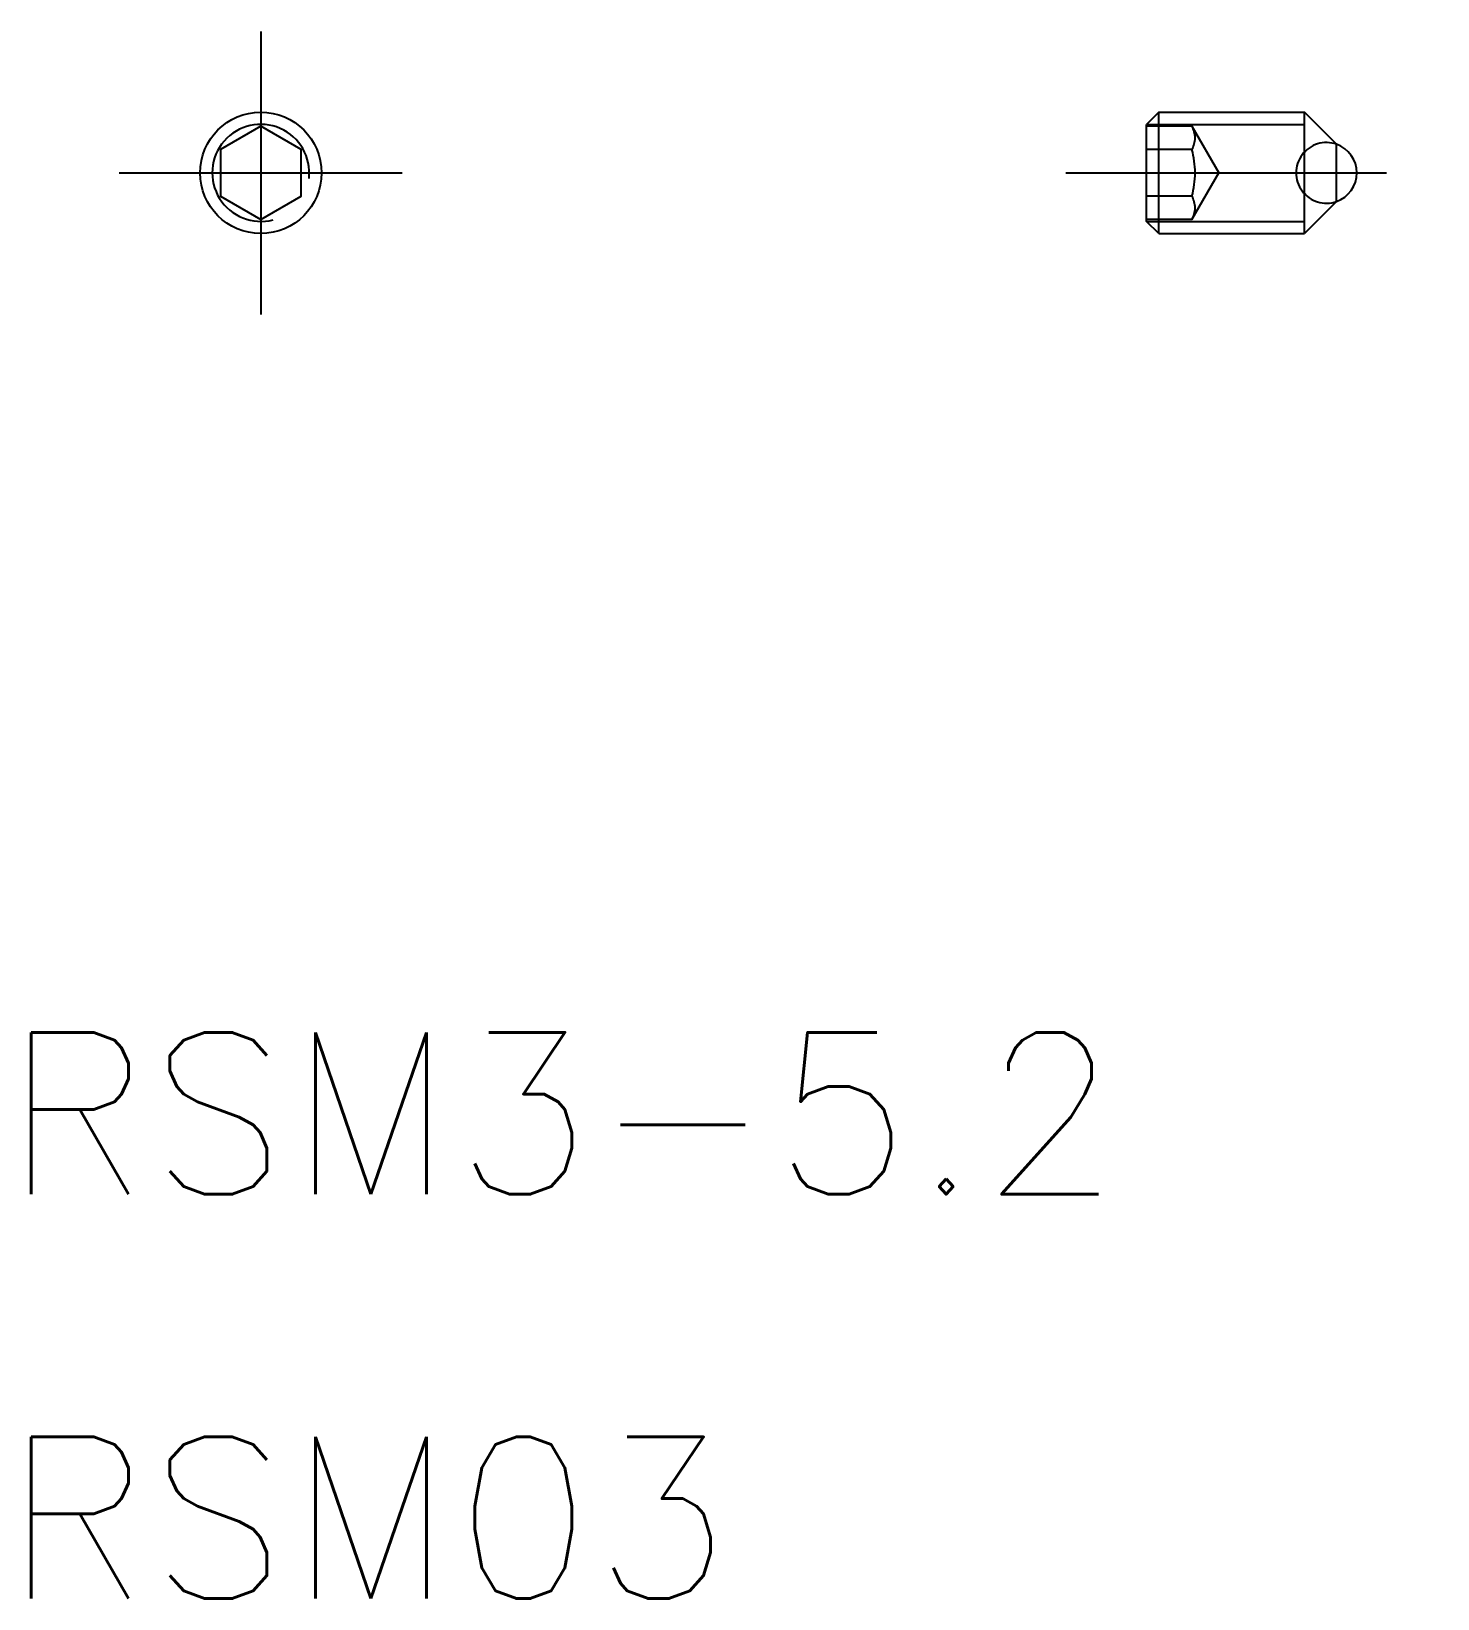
# Model space of a CAD drawing. Extents: x -21.8 to 13, y -20 to 18.8.
import ezdxf

# ---------------------------------------------------------------- set-up
doc = ezdxf.new("R2010")
doc.units = 0
doc.header["$LTSCALE"] = 0.25
doc.linetypes.add('CENTER', pattern=[50.8, 31.75, -6.35, 6.35, -6.35])
doc.linetypes.add('DASHED', pattern=[19.05, 12.7, -6.35])
doc.layers.get('0').update_dxf_attribs({"linetype": 'CONTINUOUS'})
doc.layers.add('CENTER', color=1, linetype='CENTER')
doc.styles.get("Standard").update_dxf_attribs({"font": 'txt.shx'})

msp = doc.modelspace()

# ---------------------------------------------------------------- linework, layer by layer
for p, q in [((6.066, 16.755), (5.766, 16.455)), ((6.066, 16.755), (9.674, 16.755)), ((6.066, 13.755), (6.066, 16.755)), ((9.674, 13.755), (9.674, 16.755)), ((10.466, 15.962), (9.674, 16.755)), ((5.766, 14.055), (5.766, 16.455)), ((10.466, 14.548), (10.466, 15.962)), ((10.466, 14.548), (9.674, 13.755)), ((6.066, 13.755), (5.766, 14.055)), ((6.066, 13.755), (9.674, 13.755))]:
    msp.add_line(p, q)
at = {"color": 3}
for p, q in [((5.766, 16.455), (9.674, 16.455)), ((5.766, 14.055), (9.674, 14.055))]:
    msp.add_line(p, q, dxfattribs=at)
at = {"color": 3, "linetype": 'DASHED'}
for p, q in [((6.889, 16.41), (5.766, 16.41)), ((6.889, 16.41), (7.556, 15.255)), ((6.889, 15.832), (5.766, 15.832)), ((6.889, 14.1), (7.556, 15.255)), ((6.889, 14.677), (5.766, 14.677)), ((6.889, 14.1), (5.766, 14.1))]:
    msp.add_line(p, q, dxfattribs=at)
msp.add_lwpolyline([(-16.145, 16.41), (-17.145, 15.832), (-17.145, 14.677), (-16.145, 14.1), (-15.145, 14.677), (-15.145, 15.832)], close=True)
msp.add_circle((-16.145, 15.255), 1.5)
at = {"color": 3}
msp.add_arc((-16.145, 15.255), 1.2, 353.5519, 284.6771, dxfattribs=at)
at = {"color": 3, "linetype": 'DASHED'}
for centre, radius, start, end in [((6.389, 16.121), 0.577, 330, 30), ((10.216, 15.255), 0.75, 70.5288, 289.4712), ((4.773, 15.255), 2.193, 344.7385, 15.2615), ((6.389, 14.389), 0.577, 330, 30)]:
    msp.add_arc(centre, radius, start, end, dxfattribs=at)
msp.add_arc((10.216, 15.255), 0.75, 289.4712, 70.5288)
at = {"layer": 'CENTER', "color": 1, "linetype": 'CENTER'}
for p, q in [((-16.145, 18.755), (-16.145, 11.755)), ((-19.645, 15.255), (-12.645, 15.255)), ((3.766, 15.255), (12.966, 15.255))]:
    msp.add_line(p, q, dxfattribs=at)

# ---------------------------------------------------------------- texts
for s, p in [('RSM3-5.2', (-22.507, -10)), ('RSM03', (-22.507, -20))]:
    msp.add_text(s, height=4).set_placement(p)

doc.saveas('drawing.dxf')
